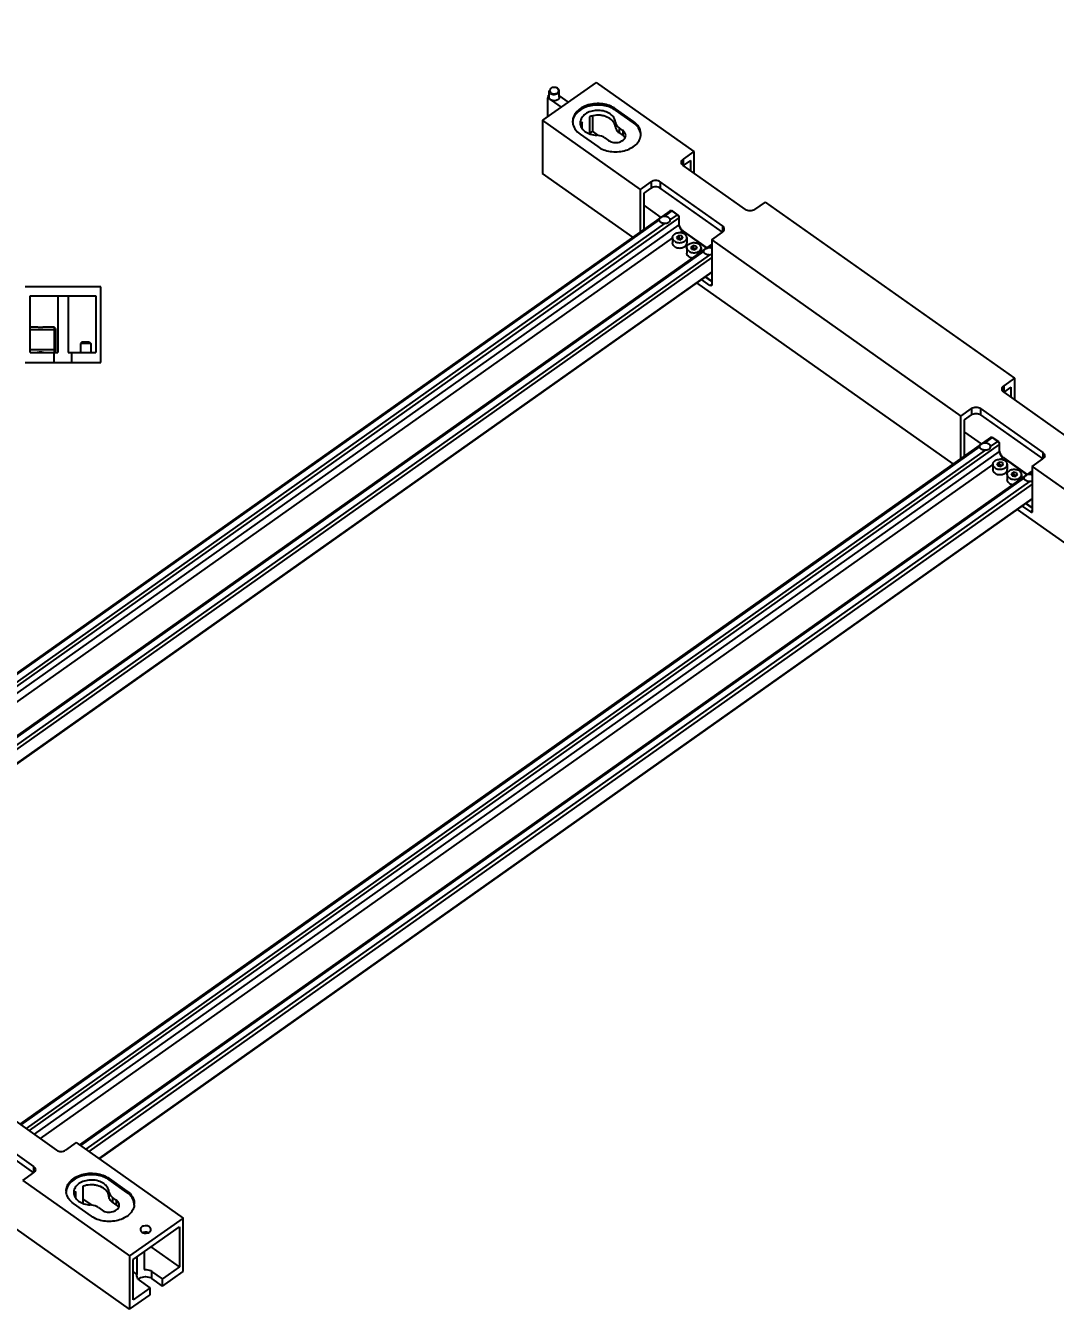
# Model space of a CAD drawing. Header units: millimetres. Extents: x 562 to 17351, y 2396 to 6995.
# Drawn here: x 9020 to 9429, y 3002 to 3512 of the extents above; entities that cross this region are included whole.
import ezdxf

# ---------------------------------------------------------------- set-up
doc = ezdxf.new("R2010")
doc.units = ezdxf.units.MM
doc.layers.add('02___PRT_ALL_AXES', color=7, linetype='Continuous')
doc.styles.get("Standard").update_dxf_attribs({"font": 'arial.ttf'})
doc.dimstyles.new('缩小5倍', dxfattribs={"dimtxt": 40, "dimasz": 20, "dimexe": 1, "dimexo": 0.2, "dimgap": 0, "dimtad": 1, "dimtoh": 1, "dimdec": 1, "dimzin": 9, "dimdsep": 46, "dimtxsty": 'Standard', "dimblk": '_FILLED', "dimcen": 0.2, "dimclrd": 256, "dimclre": 256, "dimclrt": 256, "dimadec": 1, "dimazin": 2, "dimtfac": 1, "dimtdec": 1, "dimtofl": 0, "dimtmove": 0, "dimatfit": 3, "dimldrblk": '_FILLED', "dimfxl": 1, "dimtolj": 1, "dimtzin": 0, "dimarcsym": 0})

# ---------------------------------------------------------------- blocks, each defined once
blk = doc.blocks.new('_FILLED')
at = {"color": 0, "linetype": 'ByBlock'}
blk.add_solid([(0, 0), (-1, 0.15), (-1, -0.15)], dxfattribs=at)
blk = doc.blocks.new('*D45')
at = {"lineweight": -2, "transparency": 16777216}
for p, q in [((8469.69, 3711.43), (8469.69, 3541.98)), ((9036.69, 3711.43), (9036.69, 3541.98)), ((8489.69, 3542.98), (9016.69, 3542.98))]:
    blk.add_line(p, q, dxfattribs=at)
at = {"layer": 'Defpoints', "color": 0, "transparency": 16777216}
for p in [(8469.69, 3711.63), (9036.69, 3711.63), (9036.69, 3542.98)]:
    blk.add_point(p, dxfattribs=at)
at = {"lineweight": -2, "transparency": 16777216, "xscale": 20, "yscale": 20, "zscale": 20, "rotation": 180}
blk.add_blockref('_FILLED', (8469.69, 3542.98), dxfattribs=at)
at = {"lineweight": -2, "transparency": 16777216, "xscale": 20, "yscale": 20, "zscale": 20}
blk.add_blockref('_FILLED', (9036.69, 3542.98), dxfattribs=at)
at = {"lineweight": 5, "transparency": 16777216, "insert": (8753.19, 3568.87), "char_height": 40, "attachment_point": 5}
blk.add_mtext('\\A1;567mm [1\'-10 3/8"]%%P0.15', dxfattribs=at)

msp = doc.modelspace()

# ---------------------------------------------------------------- linework, layer by layer
at = {"color": 7, "linetype": 'Continuous'}
for p, q in [((9247.003, 3489.135), (9285.894, 3461.635)), ((9227.886, 3475.617), (9227.886, 3483.018)), ((9254.781, 3478.635), (9254.781, 3478.069)), ((9261.852, 3473.635), (9254.781, 3478.635)), ((9261.852, 3473.069), (9254.781, 3478.069)), ((9225.79, 3474.135), (9225.79, 3452.921)), ((9264.681, 3446.635), (9225.79, 3474.135)), ((9241.553, 3470.778), (9241.553, 3473.514)), ((9244.381, 3475.514), (9244.381, 3468.763)), ((9245.589, 3475.846), (9245.589, 3469.75)), ((9254.697, 3473.379), (9254.697, 3471.47)), ((9261.852, 3473.635), (9261.852, 3473.069)), ((9240.639, 3468.635), (9247.71, 3463.635)), ((9245.589, 3469.75), (9244.381, 3468.896)), ((9248.02, 3468.031), (9245.589, 3469.75)), ((9250.494, 3467.1), (9251.953, 3466.069)), ((9256.151, 3471.1), (9256.151, 3469.191)), ((9257.61, 3470.069), (9256.151, 3471.1)), ((9257.61, 3468.16), (9256.151, 3469.191)), ((9257.61, 3470.069), (9257.61, 3468.16)), ((9285.894, 3461.635), (9281.651, 3458.635)), ((9285.894, 3461.635), (9285.894, 3453.135)), ((9281.651, 3458.635), (9281.651, 3456.16)), ((9284.48, 3458.16), (9281.651, 3456.16)), ((9306.4, 3438.635), (9281.651, 3456.135)), ((9284.48, 3458.16), (9284.48, 3454.135)), ((9261.557, 3427.63), (9225.79, 3452.921)), ((9264.681, 3446.635), (9268.924, 3449.635)), ((9264.681, 3429.839), (9264.681, 3446.635)), ((9266.095, 3445.16), (9268.924, 3447.16)), ((9268.924, 3449.635), (9268.924, 3447.16)), ((9272.459, 3449.635), (9272.459, 3447.16)), ((9297.208, 3432.135), (9272.459, 3449.635)), ((9297.208, 3429.66), (9272.459, 3447.16)), ((9266.095, 3430.839), (9266.095, 3445.16)), ((9314.178, 3441.635), (9309.936, 3438.635)), ((9314.178, 3441.635), (9413.173, 3371.635)), ((9276.478, 3438.18), (8890.831, 3165.487)), ((9266.095, 3440.25), (9272.75, 3435.544)), ((9277.055, 3438.071), (9274.205, 3436.056)), ((9279.177, 3436.571), (9276.327, 3434.556)), ((9276.82, 3438.197), (9277.055, 3438.071)), ((9277.409, 3437.967), (9277.055, 3438.071)), ((9277.055, 3438.071), (9279.177, 3436.571)), ((9277.291, 3438.03), (9277.069, 3438.109)), ((9277.291, 3438.03), (9277.409, 3437.967)), ((9277.409, 3437.967), (9279.53, 3436.467)), ((9279.53, 3436.467), (9279.177, 3436.571)), ((9279.884, 3435.864), (9279.884, 3432.535)), ((9279.884, 3435.364), (8894.525, 3162.874)), ((9279.884, 3432.535), (8896.525, 3161.46)), ((9297.208, 3432.135), (9297.208, 3429.66)), ((9277.397, 3427.363), (8898.939, 3159.753)), ((9279.903, 3428.374), (9278.991, 3427.729)), ((9278.991, 3427.729), (9279.325, 3426.848)), ((9279.325, 3426.848), (9280.571, 3426.611)), ((9279.903, 3427.242), (9279.341, 3426.845)), ((9279.903, 3428.374), (9279.903, 3427.242)), ((9281.149, 3428.138), (9279.903, 3428.374)), ((9281.134, 3427.009), (9279.903, 3427.242)), ((9281.298, 3430.121), (9280.411, 3429.494)), ((9280.571, 3426.611), (9281.483, 3427.256)), ((9281.149, 3428.138), (9281.149, 3427.02)), ((9281.483, 3427.256), (9281.149, 3428.138)), ((9281.651, 3430.018), (9281.298, 3430.121)), ((9281.298, 3430.121), (9290.867, 3423.355)), ((9281.651, 3430.018), (9290.97, 3423.428)), ((9292.965, 3426.635), (9297.208, 3429.635)), ((9292.965, 3426.635), (9292.965, 3408.745)), ((9292.965, 3426.635), (9391.96, 3356.635)), ((9292.965, 3424.839), (8914.519, 3157.237)), ((9285.56, 3424.374), (9284.648, 3423.729)), ((9284.648, 3423.729), (9284.982, 3422.848)), ((9284.982, 3422.848), (9286.228, 3422.611)), ((9285.56, 3423.242), (9284.998, 3422.845)), ((9285.56, 3424.374), (9285.56, 3423.242)), ((9286.806, 3424.138), (9285.56, 3424.374)), ((9286.79, 3423.009), (9285.56, 3423.242)), ((9286.228, 3422.611), (9287.14, 3423.256)), ((9286.806, 3424.138), (9286.806, 3423.02)), ((9287.14, 3423.256), (9286.806, 3424.138)), ((9292.965, 3424.321), (9291.883, 3423.556)), ((9292.965, 3419.614), (8918.213, 3154.624)), ((9292.965, 3413.957), (8922.213, 3151.796)), ((9292.965, 3413.732), (8922.372, 3151.683)), ((9292.258, 3408.538), (9288.939, 3410.885)), ((9292.965, 3410.038), (9290.353, 3411.885)), ((9292.965, 3410.25), (9290.503, 3411.991)), ((9050.286, 3407.935), (9020.286, 3407.935)), ((9050.286, 3377.935), (9050.286, 3407.935)), ((9388.837, 3337.63), (9287.089, 3409.577)), ((9292.965, 3409.038), (9292.258, 3408.538)), ((9022.286, 3404.435), (9048.286, 3404.435)), ((9022.286, 3381.935), (9022.286, 3404.435)), ((9033.286, 3404.435), (9033.286, 3381.935)), ((9037.286, 3404.435), (9037.286, 3381.935)), ((9048.286, 3404.435), (9048.286, 3381.935)), ((9032.286, 3390.935), (9022.286, 3390.935)), ((9031.786, 3391.935), (9027.756, 3391.935)), ((9032.286, 3391.435), (9031.786, 3391.935)), ((9031.786, 3391.935), (9031.786, 3382.011)), ((9032.286, 3391.435), (9032.286, 3382.435)), ((9042.786, 3385.935), (9042.286, 3385.435)), ((9046.286, 3385.435), (9042.286, 3385.435)), ((9042.286, 3385.435), (9042.286, 3381.935)), ((9045.786, 3385.935), (9042.786, 3385.935)), ((9045.786, 3385.935), (9046.286, 3385.435)), ((9046.286, 3385.435), (9046.286, 3381.935)), ((9032.286, 3382.935), (9022.286, 3382.935)), ((9022.286, 3381.935), (9033.286, 3381.935)), ((9032.286, 3382.435), (9031.786, 3381.935)), ((9031.786, 3377.935), (9031.786, 3381.935)), ((9037.286, 3381.935), (9048.286, 3381.935)), ((9038.786, 3377.935), (9038.786, 3381.935)), ((9020.286, 3377.935), (9050.286, 3377.935)), ((9413.173, 3371.635), (9408.931, 3368.635)), ((9413.173, 3371.635), (9413.173, 3363.135)), ((9408.931, 3368.635), (9408.931, 3366.16)), ((9411.759, 3368.16), (9408.931, 3366.16)), ((9408.931, 3366.135), (9433.679, 3348.635)), ((9411.759, 3368.16), (9411.759, 3364.135)), ((9391.96, 3356.635), (9396.203, 3359.635)), ((9396.203, 3359.635), (9396.203, 3357.16)), ((9399.738, 3359.635), (9399.738, 3357.16)), ((9399.738, 3359.635), (9424.487, 3342.135)), ((9391.96, 3339.839), (9391.96, 3356.635)), ((9393.374, 3355.16), (9396.203, 3357.16)), ((9393.374, 3340.839), (9393.374, 3355.16)), ((9399.738, 3357.16), (9424.487, 3339.66)), ((9393.374, 3350.25), (9400.029, 3345.544)), ((9403.757, 3348.18), (9018.11, 3075.487)), ((9407.163, 3345.364), (9021.804, 3072.874)), ((9404.334, 3348.071), (9401.485, 3346.056)), ((9406.456, 3346.571), (9403.606, 3344.556)), ((9404.099, 3348.197), (9404.334, 3348.071)), ((9404.688, 3347.967), (9404.334, 3348.071)), ((9404.334, 3348.071), (9406.456, 3346.571)), ((9404.57, 3348.03), (9404.348, 3348.109)), ((9404.57, 3348.03), (9404.688, 3347.967)), ((9404.688, 3347.967), (9406.809, 3346.467)), ((9406.809, 3346.467), (9406.456, 3346.571)), ((9407.163, 3345.864), (9407.163, 3342.535)), ((9407.163, 3342.535), (9023.804, 3071.46)), ((9408.577, 3340.121), (9407.69, 3339.494)), ((9408.931, 3340.018), (9408.577, 3340.121)), ((9408.577, 3340.121), (9418.146, 3333.355)), ((9408.931, 3340.018), (9418.25, 3333.428)), ((9420.244, 3336.635), (9424.487, 3339.635)), ((9424.487, 3342.135), (9424.487, 3339.66)), ((9404.676, 3337.363), (9026.219, 3069.753)), ((9420.244, 3334.839), (9041.798, 3067.237)), ((9407.183, 3338.374), (9406.27, 3337.729)), ((9406.27, 3337.729), (9406.604, 3336.848)), ((9406.604, 3336.848), (9407.85, 3336.611)), ((9407.183, 3337.242), (9406.62, 3336.845)), ((9408.429, 3338.138), (9407.183, 3338.374)), ((9407.183, 3338.374), (9407.183, 3337.242)), ((9408.413, 3337.009), (9407.183, 3337.242)), ((9407.85, 3336.611), (9408.762, 3337.256)), ((9408.429, 3338.138), (9408.429, 3337.02)), ((9408.762, 3337.256), (9408.429, 3338.138)), ((9412.839, 3334.374), (9411.927, 3333.729)), ((9411.927, 3333.729), (9412.261, 3332.848)), ((9414.085, 3334.138), (9412.839, 3334.374)), ((9412.839, 3334.374), (9412.839, 3333.242)), ((9414.085, 3334.138), (9414.085, 3333.02)), ((9414.419, 3333.256), (9414.085, 3334.138)), ((9420.244, 3334.321), (9419.162, 3333.556)), ((9420.244, 3336.635), (9462.671, 3306.635)), ((9420.244, 3336.635), (9420.244, 3318.745)), ((9420.244, 3329.614), (9045.492, 3064.624)), ((9412.261, 3332.848), (9413.507, 3332.611)), ((9412.839, 3333.242), (9412.277, 3332.845)), ((9414.07, 3333.009), (9412.839, 3333.242)), ((9413.507, 3332.611), (9414.419, 3333.256)), ((9420.244, 3323.957), (9049.492, 3061.796)), ((9420.244, 3323.732), (9049.651, 3061.683)), ((9462.671, 3285.421), (9414.368, 3319.577)), ((9416.218, 3320.885), (9419.537, 3318.538)), ((9417.632, 3321.885), (9420.244, 3320.038)), ((9417.782, 3321.991), (9420.244, 3320.25)), ((9420.244, 3319.038), (9419.537, 3318.538)), ((9008.001, 3082.635), (9032.75, 3065.135)), ((8998.809, 3076.135), (9023.557, 3058.635)), ((8998.809, 3073.66), (9023.557, 3056.16)), ((9040.528, 3068.135), (9036.285, 3065.135)), ((9040.528, 3068.135), (9082.954, 3038.135)), ((9023.557, 3058.635), (9023.557, 3056.16)), ((9019.315, 3053.135), (9023.557, 3056.135)), ((9019.315, 3053.135), (9061.741, 3023.135)), ((9040.381, 3046.028), (9040.381, 3048.764)), ((9043.209, 3050.764), (9043.209, 3044.013)), ((9046.848, 3043.281), (9043.209, 3045.854)), ((9082.954, 3038.135), (9061.741, 3023.135)), ((9082.954, 3016.921), (9082.954, 3038.135)), ((9061.741, 3001.921), (9013.438, 3036.077)), ((9063.155, 3021.66), (9081.54, 3034.66)), ((9081.54, 3034.66), (9081.54, 3018.75)), ((9067.488, 3032.57), (9067.488, 3032.238)), ((9061.741, 3023.135), (9061.741, 3001.921)), ((9064.66, 3022.724), (9064.66, 3015.686)), ((9067.488, 3024.724), (9067.488, 3017.686)), ((9081.54, 3018.75), (9070.29, 3026.705)), ((9063.155, 3005.75), (9063.155, 3021.66)), ((9081.54, 3018.75), (9074.823, 3014)), ((9063.155, 3016.75), (9064.66, 3015.686)), ((9064.605, 3015.25), (9064.66, 3015.686)), ((9069.873, 3010.5), (9065.63, 3013.5)), ((9074.823, 3014), (9070.58, 3017)), ((9070.58, 3014.171), (9070.58, 3017)), ((9074.823, 3011.171), (9070.58, 3014.171)), ((9074.823, 3011.171), (9082.954, 3016.921)), ((9074.823, 3011.171), (9074.823, 3014)), ((9061.741, 3001.921), (9069.873, 3007.671)), ((9069.873, 3010.5), (9063.155, 3005.75)), ((9069.873, 3007.671), (9069.873, 3010.5))]:
    msp.add_line(p, q, dxfattribs=at)
for centre, radius, start, end in [((9230.326, 3484.913), 2.237, 105.30595, 107.91635), ((9230.387, 3484.625), 2.532, 88.18705, 94.73329), ((9230.431, 3484.863), 2.29, 73.64862, 76.64474), ((9242.716, 3473.634), 5.006, 179.99627, 186.34594), ((9244.232, 3473.069), 3.522, 171.71982, 179.99494), ((9244.276, 3473.062), 3.566, 168.3833, 171.71418), ((9244.444, 3471.113), 3.739, 160.48877, 164.51294), ((9244.653, 3471.035), 3.962, 153.0691, 160.43979), ((9258.064, 3474.044), 3.495, 218.3718, 220.59636), ((9256.167, 3465.872), 2.687, 35.82479, 38.31421), ((9259.753, 3468.636), 5.028, 353.60323, 359.98333), ((9291.965, 3416.288), 2.909, 282.03964, 290.42742), ((9419.244, 3326.288), 2.909, 282.03876, 290.42739)]:
    msp.add_arc(centre, radius, start, end, dxfattribs=at)
for points, knots in [([(9229.638, 3487.042), (9229.538, 3487.01), (9229.184, 3486.868), (9228.863, 3486.611), (9228.723, 3486.372)], [0, 0, 0, 0, 0.274632, 1, 1, 1, 1]), ([(9231.659, 3486.785), (9231.617, 3486.814), (9231.435, 3486.93), (9231.233, 3487.014), (9231.075, 3487.06)], [0, 0, 0, 0, 0.2391799, 1, 1, 1, 1]), ([(9231.8, 3486.743), (9231.759, 3486.773), (9231.581, 3486.888), (9231.385, 3486.974), (9231.232, 3487.025)], [0, 0, 0, 0, 0.2402089, 1, 1, 1, 1]), ([(9232.049, 3486.372), (9232.026, 3486.411), (9231.92, 3486.569), (9231.777, 3486.701), (9231.659, 3486.785)], [0, 0, 0, 0, 0.2386225, 1, 1, 1, 1]), ([(9232.199, 3486.341), (9232.174, 3486.379), (9232.061, 3486.531), (9231.918, 3486.66), (9231.8, 3486.743)], [0, 0, 0, 0, 0.2396466, 1, 1, 1, 1]), ([(9228.386, 3485.743), (9228.386, 3485.556), (9228.507, 3485.154), (9228.8, 3484.865), (9228.972, 3484.743)], [0, 0, 0, 0, 0.4710056, 1, 1, 1, 1]), ([(9228.723, 3486.372), (9228.638, 3486.226), (9228.534, 3485.885), (9228.638, 3485.543), (9228.723, 3485.397)], [0, 0, 0, 0, 0.4999988, 1, 1, 1, 1]), ([(9228.723, 3485.397), (9228.746, 3485.358), (9228.853, 3485.2), (9228.995, 3485.068), (9229.113, 3484.985)], [0, 0, 0, 0, 0.2386225, 1, 1, 1, 1]), ([(9228.972, 3484.743), (9229.145, 3484.621), (9229.942, 3484.238), (9230.937, 3484.289), (9231.533, 3484.585)], [0, 0, 0, 0, 0.2413032, 1, 1, 1, 1]), ([(9229.113, 3484.985), (9229.382, 3484.795), (9230.049, 3484.564), (9231.054, 3484.633), (9231.907, 3485.061), (9232.186, 3485.628), (9232.186, 3485.885)], [0, 0, 0, 0, 0.264104, 0.5434729, 0.7937769, 1, 1, 1, 1]), ([(9231.533, 3484.585), (9231.774, 3484.704), (9232.194, 3485.01), (9232.386, 3485.513), (9232.386, 3485.743)], [0, 0, 0, 0, 0.5381682, 1, 1, 1, 1]), ([(9232.186, 3485.885), (9232.186, 3486.011), (9232.149, 3486.183), (9232.071, 3486.334), (9232.049, 3486.372)], [0, 0, 0, 0, 0.7409916, 1, 1, 1, 1]), ([(9232.386, 3485.743), (9232.386, 3485.899), (9232.334, 3486.113), (9232.229, 3486.295), (9232.199, 3486.341)], [0, 0, 0, 0, 0.739199, 1, 1, 1, 1]), ([(9254.781, 3478.635), (9253.292, 3479.688), (9249.593, 3480.968), (9244.807, 3480.652), (9241.38, 3479.239), (9239.362, 3477.711), (9238.031, 3475.799), (9237.71, 3474.334), (9237.71, 3473.635)], [0, 0, 0, 0, 0.2624877, 0.5402325, 0.6713336, 0.7912002, 0.8994243, 1, 1, 1, 1]), ([(9254.781, 3478.069), (9253.343, 3479.086), (9249.784, 3480.353), (9245.148, 3480.135), (9241.767, 3478.873), (9239.715, 3477.473), (9238.275, 3475.697), (9237.816, 3474.3), (9237.741, 3473.62)], [0, 0, 0, 0, 0.2601627, 0.5364167, 0.6679691, 0.7891379, 0.8988825, 1, 1, 1, 1]), ([(9254.697, 3473.379), (9254.642, 3473.996), (9254.156, 3475.284), (9252.599, 3476.762), (9250.46, 3477.738), (9247.992, 3478.122), (9245.49, 3477.877), (9243.254, 3477.025), (9241.548, 3475.652), (9240.91, 3474.399), (9240.783, 3473.78)], [0, 0, 0, 0, 0.1044857, 0.2215808, 0.3535203, 0.4952884, 0.6381133, 0.7728565, 0.8933677, 1, 1, 1, 1]), ([(9237.741, 3473.081), (9237.836, 3472.231), (9238.52, 3470.472), (9239.86, 3469.186), (9240.639, 3468.635)], [0, 0, 0, 0, 0.4723567, 1, 1, 1, 1]), ([(9240.71, 3473.069), (9240.71, 3472.44), (9241.099, 3471.093), (9242.609, 3469.514), (9244.756, 3468.456), (9246.412, 3468.167), (9247.272, 3468.129)], [0, 0, 0, 0, 0.2106232, 0.4454948, 0.7117603, 1, 1, 1, 1]), ([(9254.192, 3473.029), (9253.798, 3473.712), (9252.54, 3474.942), (9250.495, 3475.785), (9248.643, 3476.102), (9246.715, 3476.141), (9245.271, 3475.854), (9244.381, 3475.514)], [0, 0, 0, 0, 0.2181887, 0.4678751, 0.6012068, 0.7363988, 1, 1, 1, 1]), ([(9254.697, 3471.47), (9254.685, 3471.604), (9254.605, 3472.147), (9254.399, 3472.67), (9254.192, 3473.029)], [0, 0, 0, 0, 0.2448502, 1, 1, 1, 1]), ([(9254.697, 3473.379), (9254.708, 3473.247), (9254.8, 3472.705), (9255.066, 3472.199), (9255.323, 3471.874)], [0, 0, 0, 0, 0.2419751, 1, 1, 1, 1]), ([(9254.697, 3471.47), (9254.735, 3471.036), (9255.071, 3470.131), (9255.753, 3469.472), (9256.151, 3469.191)], [0, 0, 0, 0, 0.4720715, 1, 1, 1, 1]), ([(9255.41, 3471.769), (9255.462, 3471.708), (9255.688, 3471.462), (9255.945, 3471.246), (9256.151, 3471.1)], [0, 0, 0, 0, 0.2425458, 1, 1, 1, 1]), ([(9264.781, 3468.635), (9264.781, 3469.099), (9264.646, 3470.049), (9263.84, 3471.897), (9262.711, 3473.027), (9261.852, 3473.635)], [0, 0, 0, 0, 0.2324385, 0.4732743, 1, 1, 1, 1]), ([(9264.751, 3468.62), (9264.657, 3469.47), (9263.973, 3471.23), (9262.633, 3472.517), (9261.852, 3473.069)], [0, 0, 0, 0, 0.4723334, 1, 1, 1, 1]), ([(9250.494, 3467.1), (9250.275, 3467.255), (9249.291, 3467.83), (9248.139, 3468.09), (9247.272, 3468.129)], [0, 0, 0, 0, 0.2359216, 1, 1, 1, 1]), ([(9247.71, 3463.635), (9249.148, 3462.618), (9252.705, 3461.351), (9257.338, 3461.568), (9260.719, 3462.828), (9262.771, 3464.226), (9264.213, 3466), (9264.674, 3467.396), (9264.75, 3468.076)], [0, 0, 0, 0, 0.2601275, 0.5363585, 0.6679172, 0.7891048, 0.8988718, 1, 1, 1, 1]), ([(9251.953, 3466.069), (9252.549, 3465.648), (9254.028, 3465.135), (9255.943, 3465.262), (9257.313, 3465.827), (9258.12, 3466.438), (9258.653, 3467.203), (9258.781, 3467.789), (9258.781, 3468.069)], [0, 0, 0, 0, 0.262498, 0.5402364, 0.6713352, 0.7912006, 0.8994229, 1, 1, 1, 1]), ([(9258.781, 3468.069), (9258.781, 3468.444), (9258.539, 3469.248), (9257.953, 3469.826), (9257.61, 3470.069)], [0, 0, 0, 0, 0.4710031, 1, 1, 1, 1]), ([(9257.61, 3468.16), (9257.674, 3468.114), (9257.916, 3467.931), (9258.135, 3467.714), (9258.275, 3467.538)], [0, 0, 0, 0, 0.2587989, 1, 1, 1, 1]), ([(9280.919, 3457.385), (9280.919, 3457.619), (9281.071, 3458.122), (9281.437, 3458.483), (9281.651, 3458.635)], [0, 0, 0, 0, 0.4710073, 1, 1, 1, 1]), ([(9281.651, 3456.135), (9281.437, 3456.287), (9281.071, 3456.648), (9280.919, 3457.15), (9280.919, 3457.385)], [0, 0, 0, 0, 0.5289927, 1, 1, 1, 1]), ([(9276.478, 3438.18), (9276.499, 3438.195), (9276.606, 3438.248), (9276.734, 3438.228), (9276.82, 3438.197)], [0, 0, 0, 0, 0.2211594, 1, 1, 1, 1]), ([(9279.177, 3436.571), (9279.225, 3436.537), (9279.42, 3436.378), (9279.579, 3436.176), (9279.677, 3436.01)], [0, 0, 0, 0, 0.2344118, 1, 1, 1, 1]), ([(9279.83, 3435.672), (9279.854, 3435.595), (9279.878, 3435.492), (9279.884, 3435.388), (9279.884, 3435.364)], [0, 0, 0, 0, 0.7721911, 1, 1, 1, 1]), ([(9279.884, 3433.035), (9279.884, 3432.976), (9279.897, 3432.714), (9279.957, 3432.456), (9280.018, 3432.264)], [0, 0, 0, 0, 0.2278163, 1, 1, 1, 1]), ([(9279.884, 3432.535), (9279.884, 3432.488), (9279.895, 3432.278), (9279.942, 3432.072), (9279.991, 3431.918)], [0, 0, 0, 0, 0.227816, 1, 1, 1, 1]), ([(9279.991, 3431.918), (9280.028, 3431.804), (9280.214, 3431.331), (9280.5, 3430.9), (9280.757, 3430.611)], [0, 0, 0, 0, 0.2378304, 1, 1, 1, 1]), ([(9280.018, 3432.264), (9280.041, 3432.194), (9280.145, 3431.902), (9280.282, 3431.623), (9280.401, 3431.419)], [0, 0, 0, 0, 0.2393601, 1, 1, 1, 1]), ([(9280.401, 3431.419), (9280.469, 3431.304), (9280.752, 3430.864), (9281.104, 3430.465), (9281.401, 3430.212)], [0, 0, 0, 0, 0.2545906, 1, 1, 1, 1]), ([(9280.757, 3430.611), (9280.799, 3430.564), (9280.966, 3430.386), (9281.151, 3430.225), (9281.298, 3430.121)], [0, 0, 0, 0, 0.261539, 1, 1, 1, 1]), ([(9297.94, 3430.885), (9297.94, 3431.119), (9297.789, 3431.622), (9297.423, 3431.983), (9297.208, 3432.135)], [0, 0, 0, 0, 0.4710073, 1, 1, 1, 1]), ([(9297.208, 3429.635), (9297.423, 3429.787), (9297.789, 3430.148), (9297.94, 3430.65), (9297.94, 3430.885)], [0, 0, 0, 0, 0.5289927, 1, 1, 1, 1]), ([(9292.835, 3408.428), (9292.802, 3408.405), (9292.603, 3408.332), (9292.391, 3408.444), (9292.258, 3408.538)], [0, 0, 0, 0, 0.1989582, 1, 1, 1, 1]), ([(9292.965, 3408.745), (9292.965, 3408.711), (9292.958, 3408.596), (9292.902, 3408.476), (9292.835, 3408.428)], [0, 0, 0, 0, 0.2937594, 1, 1, 1, 1]), ([(9408.931, 3368.635), (9408.716, 3368.483), (9408.35, 3368.122), (9408.199, 3367.619), (9408.199, 3367.385)], [0, 0, 0, 0, 0.5289927, 1, 1, 1, 1]), ([(9408.199, 3367.385), (9408.199, 3367.15), (9408.35, 3366.648), (9408.716, 3366.287), (9408.931, 3366.135)], [0, 0, 0, 0, 0.4710073, 1, 1, 1, 1]), ([(9403.757, 3348.18), (9403.778, 3348.195), (9403.885, 3348.248), (9404.013, 3348.228), (9404.099, 3348.197)], [0, 0, 0, 0, 0.2211594, 1, 1, 1, 1]), ([(9406.456, 3346.571), (9406.504, 3346.537), (9406.699, 3346.378), (9406.858, 3346.176), (9406.956, 3346.01)], [0, 0, 0, 0, 0.2344118, 1, 1, 1, 1]), ([(9407.109, 3345.672), (9407.134, 3345.595), (9407.157, 3345.492), (9407.163, 3345.388), (9407.163, 3345.364)], [0, 0, 0, 0, 0.7721911, 1, 1, 1, 1]), ([(9407.163, 3343.035), (9407.163, 3342.976), (9407.176, 3342.714), (9407.236, 3342.456), (9407.297, 3342.264)], [0, 0, 0, 0, 0.2278163, 1, 1, 1, 1]), ([(9407.163, 3342.535), (9407.163, 3342.488), (9407.174, 3342.278), (9407.221, 3342.072), (9407.27, 3341.918)], [0, 0, 0, 0, 0.227816, 1, 1, 1, 1]), ([(9407.27, 3341.918), (9407.307, 3341.804), (9407.493, 3341.331), (9407.779, 3340.9), (9408.036, 3340.611)], [0, 0, 0, 0, 0.2378304, 1, 1, 1, 1]), ([(9407.297, 3342.264), (9407.32, 3342.194), (9407.424, 3341.902), (9407.562, 3341.623), (9407.681, 3341.419)], [0, 0, 0, 0, 0.2393601, 1, 1, 1, 1]), ([(9407.681, 3341.419), (9407.748, 3341.304), (9408.031, 3340.864), (9408.383, 3340.465), (9408.681, 3340.212)], [0, 0, 0, 0, 0.2545906, 1, 1, 1, 1]), ([(9408.036, 3340.611), (9408.078, 3340.564), (9408.245, 3340.386), (9408.43, 3340.225), (9408.577, 3340.121)], [0, 0, 0, 0, 0.261539, 1, 1, 1, 1]), ([(9424.487, 3342.135), (9424.702, 3341.983), (9425.068, 3341.622), (9425.219, 3341.119), (9425.219, 3340.885)], [0, 0, 0, 0, 0.5289927, 1, 1, 1, 1]), ([(9425.219, 3340.885), (9425.219, 3340.65), (9425.068, 3340.148), (9424.702, 3339.787), (9424.487, 3339.635)], [0, 0, 0, 0, 0.4710073, 1, 1, 1, 1]), ([(9420.115, 3318.428), (9420.081, 3318.405), (9419.882, 3318.332), (9419.67, 3318.444), (9419.537, 3318.538)], [0, 0, 0, 0, 0.1989582, 1, 1, 1, 1]), ([(9420.244, 3318.745), (9420.244, 3318.711), (9420.237, 3318.596), (9420.182, 3318.476), (9420.115, 3318.428)], [0, 0, 0, 0, 0.2937594, 1, 1, 1, 1]), ([(9023.557, 3058.635), (9023.772, 3058.483), (9024.138, 3058.122), (9024.29, 3057.619), (9024.29, 3057.385)], [0, 0, 0, 0, 0.5289927, 1, 1, 1, 1]), ([(9024.29, 3057.385), (9024.29, 3057.15), (9024.138, 3056.648), (9023.772, 3056.287), (9023.557, 3056.135)], [0, 0, 0, 0, 0.4710073, 1, 1, 1, 1]), ([(9066.977, 3032.412), (9067.151, 3032.49), (9067.884, 3032.721), (9068.717, 3032.647), (9069.242, 3032.408)], [0, 0, 0, 0, 0.2477424, 1, 1, 1, 1]), ([(9067.488, 3017.686), (9067.766, 3017.721), (9068.832, 3017.765), (9069.936, 3017.455), (9070.58, 3017)], [0, 0, 0, 0, 0.2619777, 1, 1, 1, 1]), ([(9065.63, 3013.5), (9065.33, 3013.712), (9064.817, 3014.218), (9064.605, 3014.922), (9064.605, 3015.25)], [0, 0, 0, 0, 0.5289287, 1, 1, 1, 1]), ([(9065.63, 3014.171), (9066.332, 3014.668), (9068.105, 3015.125), (9069.878, 3014.668), (9070.58, 3014.171)], [0, 0, 0, 0, 0.5000067, 1, 1, 1, 1])]:
    msp.add_open_spline(points, degree=3, knots=knots, dxfattribs=at)
for points in [[(9230.178, 3487.149), (9230.029, 3487.136), (9229.88, 3487.111), (9229.736, 3487.071)], [(9230.96, 3487.091), (9230.798, 3487.129), (9230.633, 3487.151), (9230.467, 3487.156)], [(9241.553, 3473.514), (9241.389, 3473.3), (9241.243, 3473.07), (9241.121, 3472.829)], [(9258.345, 3467.444), (9258.418, 3467.343), (9258.484, 3467.237), (9258.541, 3467.126)], [(9272.459, 3449.635), (9271.958, 3449.989), (9270.691, 3450.316), (9269.425, 3449.989), (9268.924, 3449.635)], [(9272.459, 3447.16), (9271.958, 3447.514), (9270.691, 3447.841), (9269.425, 3447.514), (9268.924, 3447.16)], [(9279.53, 3436.467), (9279.597, 3436.42), (9279.656, 3436.36), (9279.707, 3436.295)], [(9279.677, 3436.01), (9279.739, 3435.904), (9279.792, 3435.79), (9279.83, 3435.672)], [(9279.707, 3436.295), (9279.759, 3436.228), (9279.804, 3436.153), (9279.836, 3436.074)], [(9279.836, 3436.074), (9279.863, 3436.008), (9279.884, 3435.936), (9279.884, 3435.864)], [(9309.936, 3438.635), (9309.434, 3438.28), (9308.168, 3437.954), (9306.901, 3438.28), (9306.4, 3438.635)], [(9281.401, 3430.212), (9281.482, 3430.144), (9281.565, 3430.079), (9281.651, 3430.018)], [(9396.203, 3359.635), (9396.704, 3359.989), (9397.97, 3360.316), (9399.237, 3359.989), (9399.738, 3359.635)], [(9396.203, 3357.16), (9396.704, 3357.514), (9397.97, 3357.841), (9399.237, 3357.514), (9399.738, 3357.16)], [(9406.809, 3346.467), (9406.877, 3346.42), (9406.935, 3346.36), (9406.986, 3346.295)], [(9406.956, 3346.01), (9407.018, 3345.904), (9407.071, 3345.79), (9407.109, 3345.672)], [(9406.986, 3346.295), (9407.039, 3346.228), (9407.083, 3346.153), (9407.116, 3346.074)], [(9407.116, 3346.074), (9407.143, 3346.008), (9407.163, 3345.936), (9407.163, 3345.864)], [(9408.681, 3340.212), (9408.761, 3340.144), (9408.844, 3340.079), (9408.931, 3340.018)], [(9032.75, 3065.135), (9033.251, 3064.78), (9034.518, 3064.454), (9035.784, 3064.78), (9036.285, 3065.135)], [(9065.238, 3013.84), (9065.358, 3013.962), (9065.49, 3014.073), (9065.63, 3014.171)]]:
    msp.add_open_spline(points, degree=3, dxfattribs=at)
at = {"layer": '02___PRT_ALL_AXES', "color": 7, "linetype": 'Continuous'}
for p, q in [((9247.003, 3489.135), (9225.79, 3474.135)), ((9227.887, 3483.268), (9227.911, 3483.018)), ((9227.911, 3475.635), (9227.911, 3483.018)), ((9227.911, 3483.018), (9233.132, 3479.326)), ((9228.386, 3483.268), (9228.386, 3485.743)), ((9232.386, 3483.268), (9232.386, 3485.743)), ((9232.386, 3483.854), (9235.961, 3481.326)), ((9272.127, 3434.586), (8891.197, 3165.228)), ((9274.248, 3433.086), (8893.318, 3163.728)), ((9272.127, 3434.571), (9272.127, 3434.586)), ((9276.327, 3434.571), (9276.327, 3434.556)), ((9277.397, 3427.493), (9277.397, 3425.371)), ((9283.077, 3427.493), (9283.077, 3425.371)), ((9289.805, 3422.086), (8914.885, 3156.978)), ((9291.926, 3420.586), (8917.006, 3155.478)), ((9283.054, 3423.493), (9283.054, 3421.371)), ((9288.734, 3423.493), (9288.734, 3421.847)), ((9289.805, 3422.071), (9289.805, 3422.086)), ((9024.817, 3391.935), (9022.286, 3391.935)), ((9399.406, 3344.586), (9018.476, 3075.228)), ((9399.406, 3344.571), (9399.406, 3344.586)), ((9403.606, 3344.571), (9403.606, 3344.556)), ((9401.527, 3343.086), (9020.597, 3073.728)), ((9404.676, 3337.493), (9404.676, 3335.371)), ((9410.356, 3337.493), (9410.356, 3335.371)), ((9417.084, 3332.086), (9042.164, 3066.978)), ((9419.205, 3330.586), (9044.285, 3065.478)), ((9410.333, 3333.493), (9410.333, 3331.371)), ((9416.013, 3333.493), (9416.013, 3331.847)), ((9417.084, 3332.071), (9417.084, 3332.086)), ((9053.609, 3053.885), (9060.681, 3048.885)), ((9053.609, 3053.885), (9053.609, 3053.319)), ((9060.681, 3048.319), (9053.609, 3053.319)), ((9053.525, 3048.629), (9053.525, 3046.72)), ((9060.681, 3048.885), (9060.681, 3048.319)), ((9046.538, 3038.885), (9039.467, 3043.885)), ((9056.438, 3045.319), (9054.979, 3046.35)), ((9054.979, 3046.35), (9054.979, 3044.441)), ((9056.438, 3043.41), (9054.979, 3044.441)), ((9056.438, 3045.319), (9056.438, 3043.41)), ((9049.322, 3042.35), (9050.781, 3041.319))]:
    msp.add_line(p, q, dxfattribs=at)
for centre, radius, start, end in [((9041.544, 3048.884), 5.006, 179.99627, 186.34578), ((9043.06, 3048.319), 3.522, 171.71982, 179.99494), ((9043.104, 3048.312), 3.566, 168.3833, 171.71418), ((9043.272, 3046.363), 3.739, 160.50233, 164.51008), ((9043.481, 3046.285), 3.962, 153.06847, 160.45306), ((9056.892, 3049.294), 3.495, 218.3718, 220.59636), ((9058.581, 3043.886), 5.028, 353.6033, 359.98332), ((9054.995, 3041.122), 2.686, 35.80557, 38.31556)]:
    msp.add_arc(centre, radius, start, end, dxfattribs=at)
for points, knots in [([(9228.165, 3484.079), (9228.12, 3484.018), (9227.966, 3483.774), (9227.886, 3483.481), (9227.886, 3483.268)], [0, 0, 0, 0, 0.2622223, 1, 1, 1, 1]), ([(9228.972, 3482.268), (9228.8, 3482.39), (9228.507, 3482.679), (9228.386, 3483.081), (9228.386, 3483.268)], [0, 0, 0, 0, 0.5289237, 1, 1, 1, 1]), ([(9232.386, 3483.268), (9232.386, 3483.129), (9232.322, 3482.835), (9231.951, 3482.303), (9231.128, 3481.873), (9230.012, 3481.802), (9229.27, 3482.058), (9228.972, 3482.268)], [0, 0, 0, 0, 0.100794, 0.2092481, 0.4585995, 0.7369019, 1, 1, 1, 1]), ([(9272.127, 3434.586), (9272.129, 3434.757), (9272.266, 3435.136), (9272.785, 3435.521), (9273.406, 3435.903), (9273.934, 3436.054), (9274.205, 3436.056)], [0, 0, 0, 0, 0.1891696, 0.4135673, 0.6997376, 1, 1, 1, 1]), ([(9274.205, 3436.056), (9274.344, 3436.057), (9274.87, 3436.024), (9275.395, 3435.845), (9275.712, 3435.621)], [0, 0, 0, 0, 0.2631337, 1, 1, 1, 1]), ([(9275.712, 3435.621), (9275.892, 3435.493), (9276.2, 3435.19), (9276.327, 3434.768), (9276.327, 3434.571)], [0, 0, 0, 0, 0.5289252, 1, 1, 1, 1]), ([(9272.742, 3433.521), (9272.561, 3433.648), (9272.254, 3433.952), (9272.127, 3434.374), (9272.127, 3434.571)], [0, 0, 0, 0, 0.5289252, 1, 1, 1, 1]), ([(9274.248, 3433.086), (9274.11, 3433.085), (9273.584, 3433.118), (9273.059, 3433.297), (9272.742, 3433.521)], [0, 0, 0, 0, 0.2631337, 1, 1, 1, 1]), ([(9276.327, 3434.556), (9276.32, 3434.113), (9275.799, 3433.096), (9274.746, 3433.09), (9274.248, 3433.086)], [0, 0, 0, 0, 0.4706912, 1, 1, 1, 1]), ([(9277.397, 3427.493), (9277.397, 3427.591), (9277.418, 3427.791), (9277.512, 3428.083), (9277.665, 3428.361), (9277.873, 3428.619), (9278.132, 3428.852), (9278.546, 3429.128), (9279.157, 3429.381), (9279.961, 3429.52), (9280.787, 3429.492), (9281.569, 3429.298), (9282.04, 3429.058), (9282.245, 3428.913)], [0, 0, 0, 0, 0.0497954, 0.1006346, 0.153414, 0.2087801, 0.2670873, 0.328405, 0.4589036, 0.5969031, 0.7369012, 0.872951, 1, 1, 1, 1]), ([(9278.229, 3426.073), (9278.102, 3426.162), (9277.871, 3426.358), (9277.603, 3426.708), (9277.435, 3427.091), (9277.397, 3427.361), (9277.397, 3427.493)], [0, 0, 0, 0, 0.273138, 0.5281031, 0.7682603, 1, 1, 1, 1]), ([(9278.229, 3426.073), (9278.435, 3425.927), (9278.905, 3425.687), (9279.687, 3425.493), (9280.514, 3425.465), (9281.317, 3425.604), (9281.928, 3425.857), (9282.342, 3426.133), (9282.601, 3426.366), (9282.81, 3426.624), (9282.963, 3426.902), (9283.056, 3427.194), (9283.077, 3427.394), (9283.077, 3427.493)], [0, 0, 0, 0, 0.127049, 0.2630988, 0.4030969, 0.5410964, 0.671595, 0.7329127, 0.7912199, 0.846586, 0.8993654, 0.9502046, 1, 1, 1, 1]), ([(9283.077, 3427.493), (9283.077, 3427.624), (9283.039, 3427.894), (9282.871, 3428.277), (9282.603, 3428.627), (9282.372, 3428.823), (9282.245, 3428.913)], [0, 0, 0, 0, 0.2317397, 0.4718969, 0.726862, 1, 1, 1, 1]), ([(9283.054, 3423.493), (9283.054, 3423.591), (9283.075, 3423.791), (9283.169, 3424.083), (9283.322, 3424.361), (9283.53, 3424.619), (9283.789, 3424.852), (9284.203, 3425.128), (9284.814, 3425.381), (9285.618, 3425.52), (9286.444, 3425.492), (9287.226, 3425.298), (9287.697, 3425.058), (9287.902, 3424.913)], [0, 0, 0, 0, 0.0497954, 0.1006346, 0.153414, 0.2087801, 0.2670873, 0.328405, 0.4589036, 0.5969031, 0.7369012, 0.872951, 1, 1, 1, 1]), ([(9278.229, 3423.951), (9278.102, 3424.041), (9277.871, 3424.237), (9277.603, 3424.587), (9277.435, 3424.969), (9277.397, 3425.239), (9277.397, 3425.371)], [0, 0, 0, 0, 0.273138, 0.5281031, 0.7682603, 1, 1, 1, 1]), ([(9278.229, 3423.951), (9278.254, 3423.933), (9278.358, 3423.863), (9278.467, 3423.799), (9278.551, 3423.755)], [0, 0, 0, 0, 0.2454999, 1, 1, 1, 1]), ([(9278.551, 3423.755), (9278.579, 3423.74), (9278.697, 3423.682), (9278.818, 3423.63), (9278.91, 3423.596)], [0, 0, 0, 0, 0.2463626, 1, 1, 1, 1]), ([(9278.91, 3423.596), (9279.13, 3423.513), (9279.596, 3423.392), (9280.316, 3423.342), (9281.032, 3423.421), (9281.698, 3423.624), (9282.273, 3423.94), (9282.655, 3424.291), (9282.873, 3424.609), (9282.99, 3424.855), (9283.061, 3425.111), (9283.077, 3425.285), (9283.077, 3425.371)], [0, 0, 0, 0, 0.1361696, 0.2763582, 0.4160438, 0.5507882, 0.6770243, 0.7928907, 0.8471888, 0.8994066, 0.9501051, 1, 1, 1, 1]), ([(9283.886, 3422.073), (9283.759, 3422.162), (9283.528, 3422.358), (9283.26, 3422.708), (9283.092, 3423.091), (9283.054, 3423.361), (9283.054, 3423.493)], [0, 0, 0, 0, 0.273138, 0.5281031, 0.7682603, 1, 1, 1, 1]), ([(9283.886, 3419.951), (9283.759, 3420.041), (9283.528, 3420.237), (9283.26, 3420.587), (9283.092, 3420.969), (9283.054, 3421.239), (9283.054, 3421.371)], [0, 0, 0, 0, 0.273138, 0.5281031, 0.7682603, 1, 1, 1, 1]), ([(9283.886, 3422.073), (9284.092, 3421.927), (9284.562, 3421.687), (9285.344, 3421.493), (9286.17, 3421.465), (9286.974, 3421.604), (9287.585, 3421.857), (9287.999, 3422.133), (9288.258, 3422.366), (9288.466, 3422.624), (9288.619, 3422.902), (9288.713, 3423.194), (9288.734, 3423.394), (9288.734, 3423.493)], [0, 0, 0, 0, 0.127049, 0.2630988, 0.4030969, 0.5410964, 0.671595, 0.7329127, 0.7912199, 0.846586, 0.8993654, 0.9502046, 1, 1, 1, 1]), ([(9288.734, 3423.493), (9288.734, 3423.624), (9288.696, 3423.894), (9288.528, 3424.277), (9288.26, 3424.627), (9288.029, 3424.823), (9287.902, 3424.913)], [0, 0, 0, 0, 0.2317397, 0.4718969, 0.726862, 1, 1, 1, 1]), ([(9290.42, 3421.021), (9290.239, 3421.148), (9289.932, 3421.452), (9289.805, 3421.874), (9289.804, 3422.071)], [0, 0, 0, 0, 0.5289252, 1, 1, 1, 1]), ([(9289.805, 3422.086), (9289.807, 3422.257), (9289.944, 3422.636), (9290.463, 3423.021), (9291.083, 3423.403), (9291.612, 3423.554), (9291.883, 3423.556)], [0, 0, 0, 0, 0.1891696, 0.4135673, 0.6997376, 1, 1, 1, 1]), ([(9291.926, 3420.586), (9291.787, 3420.585), (9291.262, 3420.618), (9290.737, 3420.797), (9290.42, 3421.021)], [0, 0, 0, 0, 0.2631337, 1, 1, 1, 1]), ([(9291.883, 3423.556), (9292.162, 3423.558), (9292.536, 3423.509), (9292.884, 3423.386), (9292.967, 3423.352)], [0, 0, 0, 0, 0.756902, 1, 1, 1, 1]), ([(9292.968, 3420.682), (9292.888, 3420.659), (9292.545, 3420.587), (9292.193, 3420.588), (9291.926, 3420.586)], [0, 0, 0, 0, 0.2370874, 1, 1, 1, 1]), ([(9283.886, 3419.951), (9283.911, 3419.933), (9284.015, 3419.863), (9284.124, 3419.799), (9284.208, 3419.755)], [0, 0, 0, 0, 0.2454999, 1, 1, 1, 1]), ([(9284.208, 3419.755), (9284.236, 3419.74), (9284.354, 3419.682), (9284.474, 3419.63), (9284.567, 3419.596)], [0, 0, 0, 0, 0.2463626, 1, 1, 1, 1]), ([(9284.567, 3419.596), (9284.624, 3419.574), (9284.86, 3419.493), (9285.104, 3419.438), (9285.29, 3419.409)], [0, 0, 0, 0, 0.2455523, 1, 1, 1, 1]), ([(9027.756, 3391.935), (9027.528, 3391.935), (9027.045, 3391.811), (9026.286, 3391.694), (9025.528, 3391.811), (9025.044, 3391.935), (9024.817, 3391.935)], [0, 0, 0, 0, 0.2302391, 0.4999993, 0.7697569, 1, 1, 1, 1]), ([(9024.817, 3381.935), (9025.044, 3381.935), (9025.528, 3382.059), (9026.286, 3382.176), (9027.045, 3382.059), (9027.528, 3381.935), (9027.756, 3381.935)], [0, 0, 0, 0, 0.2302668, 0.4999992, 0.7697284, 1, 1, 1, 1]), ([(9399.406, 3344.586), (9399.409, 3344.757), (9399.546, 3345.136), (9400.065, 3345.521), (9400.685, 3345.903), (9401.213, 3346.054), (9401.485, 3346.056)], [0, 0, 0, 0, 0.1891696, 0.4135673, 0.6997376, 1, 1, 1, 1]), ([(9400.021, 3343.521), (9399.841, 3343.648), (9399.533, 3343.952), (9399.406, 3344.374), (9399.406, 3344.571)], [0, 0, 0, 0, 0.5289252, 1, 1, 1, 1]), ([(9401.485, 3346.056), (9401.623, 3346.057), (9402.149, 3346.024), (9402.674, 3345.845), (9402.991, 3345.621)], [0, 0, 0, 0, 0.2631337, 1, 1, 1, 1]), ([(9403.606, 3344.556), (9403.6, 3344.113), (9403.078, 3343.096), (9402.025, 3343.09), (9401.527, 3343.086)], [0, 0, 0, 0, 0.4706912, 1, 1, 1, 1]), ([(9402.991, 3345.621), (9403.171, 3345.493), (9403.479, 3345.19), (9403.606, 3344.768), (9403.606, 3344.571)], [0, 0, 0, 0, 0.5289252, 1, 1, 1, 1]), ([(9401.527, 3343.086), (9401.389, 3343.085), (9400.863, 3343.118), (9400.338, 3343.297), (9400.021, 3343.521)], [0, 0, 0, 0, 0.2631337, 1, 1, 1, 1]), ([(9404.676, 3337.493), (9404.676, 3337.591), (9404.698, 3337.791), (9404.791, 3338.083), (9404.944, 3338.361), (9405.153, 3338.619), (9405.412, 3338.852), (9405.825, 3339.128), (9406.436, 3339.381), (9407.24, 3339.52), (9408.067, 3339.492), (9408.848, 3339.298), (9409.319, 3339.058), (9409.525, 3338.913)], [0, 0, 0, 0, 0.0497954, 0.1006346, 0.153414, 0.2087801, 0.2670873, 0.328405, 0.4589036, 0.5969031, 0.7369012, 0.872951, 1, 1, 1, 1]), ([(9410.356, 3337.493), (9410.356, 3337.624), (9410.318, 3337.894), (9410.151, 3338.277), (9409.882, 3338.627), (9409.652, 3338.823), (9409.525, 3338.913)], [0, 0, 0, 0, 0.2317397, 0.4718969, 0.726862, 1, 1, 1, 1]), ([(9405.508, 3336.073), (9405.381, 3336.162), (9405.151, 3336.358), (9404.882, 3336.708), (9404.715, 3337.091), (9404.676, 3337.361), (9404.676, 3337.493)], [0, 0, 0, 0, 0.273138, 0.5281031, 0.7682603, 1, 1, 1, 1]), ([(9405.508, 3333.951), (9405.381, 3334.041), (9405.151, 3334.237), (9404.882, 3334.587), (9404.715, 3334.969), (9404.676, 3335.239), (9404.676, 3335.371)], [0, 0, 0, 0, 0.273138, 0.5281031, 0.7682603, 1, 1, 1, 1]), ([(9405.508, 3336.073), (9405.714, 3335.927), (9406.185, 3335.687), (9406.966, 3335.493), (9407.793, 3335.465), (9408.597, 3335.604), (9409.208, 3335.857), (9409.621, 3336.133), (9409.88, 3336.366), (9410.089, 3336.624), (9410.242, 3336.902), (9410.335, 3337.194), (9410.356, 3337.394), (9410.356, 3337.493)], [0, 0, 0, 0, 0.127049, 0.2630988, 0.4030969, 0.5410964, 0.671595, 0.7329127, 0.7912199, 0.846586, 0.8993654, 0.9502046, 1, 1, 1, 1]), ([(9405.508, 3333.951), (9405.533, 3333.933), (9405.637, 3333.863), (9405.746, 3333.799), (9405.83, 3333.755)], [0, 0, 0, 0, 0.2454999, 1, 1, 1, 1]), ([(9405.83, 3333.755), (9405.859, 3333.74), (9405.976, 3333.682), (9406.097, 3333.63), (9406.189, 3333.596)], [0, 0, 0, 0, 0.2463626, 1, 1, 1, 1]), ([(9406.189, 3333.596), (9406.41, 3333.513), (9406.875, 3333.392), (9407.596, 3333.342), (9408.311, 3333.421), (9408.978, 3333.624), (9409.552, 3333.94), (9409.934, 3334.291), (9410.152, 3334.609), (9410.269, 3334.855), (9410.34, 3335.111), (9410.356, 3335.285), (9410.356, 3335.371)], [0, 0, 0, 0, 0.1361696, 0.2763582, 0.4160438, 0.5507882, 0.6770243, 0.7928907, 0.8471888, 0.8994066, 0.9501051, 1, 1, 1, 1]), ([(9410.333, 3333.493), (9410.333, 3333.591), (9410.354, 3333.791), (9410.448, 3334.083), (9410.601, 3334.361), (9410.809, 3334.619), (9411.069, 3334.852), (9411.482, 3335.128), (9412.093, 3335.381), (9412.897, 3335.52), (9413.724, 3335.492), (9414.505, 3335.298), (9414.976, 3335.058), (9415.181, 3334.913)], [0, 0, 0, 0, 0.0497954, 0.1006346, 0.153414, 0.2087801, 0.2670873, 0.328405, 0.4589036, 0.5969031, 0.7369012, 0.872951, 1, 1, 1, 1]), ([(9416.013, 3333.493), (9416.013, 3333.624), (9415.975, 3333.894), (9415.808, 3334.277), (9415.539, 3334.627), (9415.308, 3334.823), (9415.181, 3334.913)], [0, 0, 0, 0, 0.2317397, 0.4718969, 0.726862, 1, 1, 1, 1]), ([(9411.165, 3332.073), (9411.038, 3332.162), (9410.807, 3332.358), (9410.539, 3332.708), (9410.372, 3333.091), (9410.333, 3333.361), (9410.333, 3333.493)], [0, 0, 0, 0, 0.273138, 0.5281031, 0.7682603, 1, 1, 1, 1]), ([(9411.165, 3329.951), (9411.038, 3330.041), (9410.807, 3330.237), (9410.539, 3330.587), (9410.372, 3330.969), (9410.333, 3331.239), (9410.333, 3331.371)], [0, 0, 0, 0, 0.273138, 0.5281031, 0.7682603, 1, 1, 1, 1]), ([(9411.165, 3332.073), (9411.371, 3331.927), (9411.841, 3331.687), (9412.623, 3331.493), (9413.45, 3331.465), (9414.254, 3331.604), (9414.864, 3331.857), (9415.278, 3332.133), (9415.537, 3332.366), (9415.746, 3332.624), (9415.899, 3332.902), (9415.992, 3333.194), (9416.013, 3333.394), (9416.013, 3333.493)], [0, 0, 0, 0, 0.127049, 0.2630988, 0.4030969, 0.5410964, 0.671595, 0.7329127, 0.7912199, 0.846586, 0.8993654, 0.9502046, 1, 1, 1, 1]), ([(9411.165, 3329.951), (9411.19, 3329.933), (9411.294, 3329.863), (9411.403, 3329.799), (9411.487, 3329.755)], [0, 0, 0, 0, 0.2454999, 1, 1, 1, 1]), ([(9411.487, 3329.755), (9411.515, 3329.74), (9411.633, 3329.682), (9411.754, 3329.63), (9411.846, 3329.596)], [0, 0, 0, 0, 0.2463626, 1, 1, 1, 1]), ([(9411.846, 3329.596), (9411.904, 3329.574), (9412.139, 3329.493), (9412.384, 3329.438), (9412.569, 3329.409)], [0, 0, 0, 0, 0.2455523, 1, 1, 1, 1]), ([(9417.084, 3332.086), (9417.086, 3332.257), (9417.223, 3332.636), (9417.742, 3333.021), (9418.363, 3333.403), (9418.891, 3333.554), (9419.162, 3333.556)], [0, 0, 0, 0, 0.1891696, 0.4135673, 0.6997376, 1, 1, 1, 1]), ([(9417.699, 3331.021), (9417.518, 3331.148), (9417.211, 3331.452), (9417.084, 3331.874), (9417.084, 3332.071)], [0, 0, 0, 0, 0.5289252, 1, 1, 1, 1]), ([(9419.205, 3330.586), (9419.066, 3330.585), (9418.541, 3330.618), (9418.016, 3330.797), (9417.699, 3331.021)], [0, 0, 0, 0, 0.2631337, 1, 1, 1, 1]), ([(9419.162, 3333.556), (9419.442, 3333.558), (9419.815, 3333.509), (9420.163, 3333.386), (9420.246, 3333.352)], [0, 0, 0, 0, 0.756902, 1, 1, 1, 1]), ([(9420.247, 3330.682), (9420.168, 3330.659), (9419.824, 3330.587), (9419.472, 3330.588), (9419.205, 3330.586)], [0, 0, 0, 0, 0.2370874, 1, 1, 1, 1]), ([(9036.538, 3048.885), (9036.539, 3049.584), (9036.859, 3051.049), (9038.191, 3052.961), (9040.208, 3054.489), (9043.635, 3055.902), (9048.421, 3056.218), (9052.12, 3054.938), (9053.609, 3053.885)], [0, 0, 0, 0, 0.1005758, 0.2088, 0.3286668, 0.459768, 0.7375126, 1, 1, 1, 1]), ([(9053.609, 3053.319), (9052.171, 3054.336), (9048.612, 3055.603), (9043.976, 3055.385), (9040.595, 3054.123), (9038.543, 3052.723), (9037.103, 3050.947), (9036.644, 3049.55), (9036.569, 3048.87)], [0, 0, 0, 0, 0.2601627, 0.5364167, 0.6679691, 0.7891379, 0.8988825, 1, 1, 1, 1]), ([(9039.467, 3043.885), (9038.688, 3044.436), (9037.348, 3045.722), (9036.664, 3047.481), (9036.569, 3048.331)], [0, 0, 0, 0, 0.5276434, 1, 1, 1, 1]), ([(9039.539, 3048.319), (9039.539, 3047.69), (9039.927, 3046.343), (9041.437, 3044.764), (9043.585, 3043.706), (9045.24, 3043.417), (9046.1, 3043.379)], [0, 0, 0, 0, 0.2106232, 0.4454948, 0.7117603, 1, 1, 1, 1]), ([(9053.525, 3048.629), (9053.47, 3049.246), (9052.984, 3050.534), (9051.427, 3052.012), (9049.288, 3052.988), (9046.82, 3053.372), (9044.319, 3053.127), (9042.083, 3052.275), (9040.376, 3050.902), (9039.738, 3049.649), (9039.611, 3049.03)], [0, 0, 0, 0, 0.1044857, 0.2215808, 0.3535203, 0.4952884, 0.6381133, 0.7728565, 0.8933677, 1, 1, 1, 1]), ([(9053.02, 3048.279), (9052.626, 3048.962), (9051.368, 3050.192), (9049.323, 3051.035), (9047.471, 3051.352), (9045.543, 3051.391), (9044.099, 3051.104), (9043.209, 3050.764)], [0, 0, 0, 0, 0.2181889, 0.4678756, 0.6012075, 0.7363997, 1, 1, 1, 1]), ([(9053.525, 3046.72), (9053.513, 3046.854), (9053.433, 3047.397), (9053.227, 3047.92), (9053.02, 3048.279)], [0, 0, 0, 0, 0.2448502, 1, 1, 1, 1]), ([(9053.525, 3048.629), (9053.536, 3048.497), (9053.628, 3047.955), (9053.894, 3047.449), (9054.152, 3047.124)], [0, 0, 0, 0, 0.2419751, 1, 1, 1, 1]), ([(9060.681, 3048.885), (9061.54, 3048.277), (9062.668, 3047.147), (9063.474, 3045.299), (9063.61, 3044.349), (9063.609, 3043.885)], [0, 0, 0, 0, 0.5267257, 0.7675615, 1, 1, 1, 1]), ([(9063.579, 3043.87), (9063.485, 3044.72), (9062.801, 3046.48), (9061.461, 3047.767), (9060.681, 3048.319)], [0, 0, 0, 0, 0.4723334, 1, 1, 1, 1]), ([(9049.322, 3042.35), (9049.104, 3042.505), (9048.119, 3043.08), (9046.967, 3043.34), (9046.1, 3043.379)], [0, 0, 0, 0, 0.2359216, 1, 1, 1, 1]), ([(9063.578, 3043.326), (9063.502, 3042.646), (9063.041, 3041.25), (9061.6, 3039.476), (9059.547, 3038.078), (9056.166, 3036.818), (9051.533, 3036.601), (9047.976, 3037.868), (9046.538, 3038.885)], [0, 0, 0, 0, 0.1011283, 0.2108954, 0.332083, 0.4636419, 0.7398731, 1, 1, 1, 1]), ([(9050.781, 3041.319), (9051.377, 3040.898), (9052.856, 3040.385), (9054.771, 3040.512), (9056.142, 3041.077), (9056.949, 3041.688), (9057.481, 3042.453), (9057.609, 3043.039), (9057.609, 3043.319)], [0, 0, 0, 0, 0.262498, 0.5402364, 0.6713352, 0.7912006, 0.8994229, 1, 1, 1, 1]), ([(9054.979, 3044.441), (9054.582, 3044.722), (9053.899, 3045.381), (9053.563, 3046.286), (9053.525, 3046.72)], [0, 0, 0, 0, 0.5279299, 1, 1, 1, 1]), ([(9054.238, 3047.019), (9054.291, 3046.958), (9054.516, 3046.712), (9054.773, 3046.496), (9054.979, 3046.35)], [0, 0, 0, 0, 0.2425458, 1, 1, 1, 1]), ([(9057.609, 3043.319), (9057.609, 3043.694), (9057.367, 3044.498), (9056.782, 3045.076), (9056.438, 3045.319)], [0, 0, 0, 0, 0.4710031, 1, 1, 1, 1]), ([(9056.438, 3043.41), (9056.502, 3043.364), (9056.745, 3043.181), (9056.963, 3042.964), (9057.103, 3042.788)], [0, 0, 0, 0, 0.2587972, 1, 1, 1, 1]), ([(9069.59, 3034.685), (9069.277, 3034.906), (9068.5, 3035.175), (9067.495, 3035.108), (9066.776, 3034.812), (9066.352, 3034.491), (9066.072, 3034.089), (9066.005, 3033.781), (9066.005, 3033.635)], [0, 0, 0, 0, 0.2625109, 0.5402275, 0.6713251, 0.7911957, 0.8994217, 1, 1, 1, 1]), ([(9066.005, 3033.635), (9066.005, 3033.438), (9066.132, 3033.016), (9066.44, 3032.712), (9066.62, 3032.585)], [0, 0, 0, 0, 0.4710044, 1, 1, 1, 1]), ([(9066.62, 3032.585), (9066.933, 3032.363), (9067.71, 3032.095), (9068.715, 3032.161), (9069.435, 3032.458), (9069.858, 3032.779), (9070.138, 3033.18), (9070.205, 3033.488), (9070.205, 3033.635)], [0, 0, 0, 0, 0.2625109, 0.5402275, 0.6713251, 0.7911957, 0.8994217, 1, 1, 1, 1]), ([(9070.205, 3033.635), (9070.205, 3033.831), (9070.078, 3034.254), (9069.771, 3034.557), (9069.59, 3034.685)], [0, 0, 0, 0, 0.4710044, 1, 1, 1, 1])]:
    msp.add_open_spline(points, degree=3, knots=knots, dxfattribs=at)
for points in [[(9228.362, 3484.306), (9228.29, 3484.236), (9228.224, 3484.16), (9228.165, 3484.079)], [(9040.381, 3048.764), (9040.217, 3048.55), (9040.071, 3048.32), (9039.949, 3048.079)], [(9057.174, 3042.694), (9057.246, 3042.593), (9057.312, 3042.486), (9057.369, 3042.376)]]:
    msp.add_open_spline(points, degree=3, dxfattribs=at)

# ---------------------------------------------------------------- dimensions: what is measured, and where the dimension line sits
at = {"color": 1, "lineweight": 5}
dim = msp.add_linear_dim(base=(9036.685, 3542.978), p1=(8469.685, 3711.63), p2=(9036.685, 3711.63), text='<>%%P0.15', dimstyle='缩小5倍', override={"dimpost": 'mm'}, dxfattribs=at)
dim.commit()
dim.dimension.update_dxf_attribs({"geometry": '*D45', "text_midpoint": (8753.185, 3542.978), "dimtype": 160})

doc.saveas('drawing.dxf')
